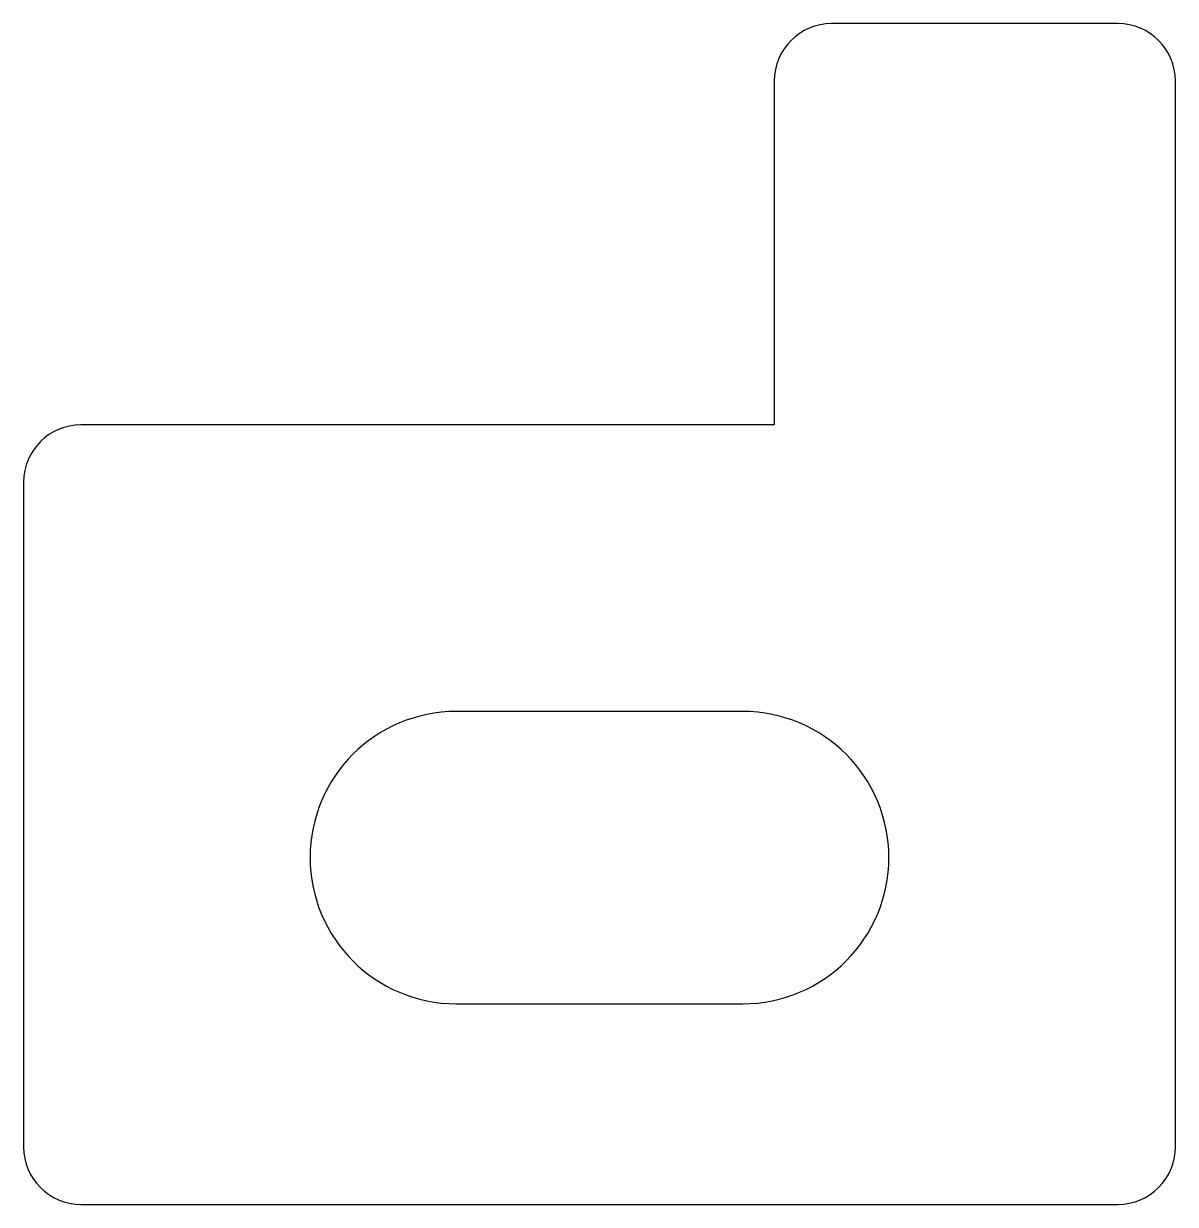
# Model space of a CAD drawing. Header units: millimetres. Extents: x -7.6 to 12.6, y -6 to 14.6.
import ezdxf

# ---------------------------------------------------------------- set-up
doc = ezdxf.new("R2010")
doc.units = ezdxf.units.MM

msp = doc.modelspace()

# ---------------------------------------------------------------- linework, layer by layer
at = {"color": 7, "linetype": 'Continuous', "lineweight": 25}
for p, q in [((11.55, 14.55), (6.55, 14.55)), ((5.55, 13.55), (5.55, 7.55)), ((12.55, -5.05), (12.55, 13.55)), ((5.55, 7.55), (-6.55, 7.55)), ((-7.55, 6.55), (-7.55, -5.05)), ((5, 2.55), (0, 2.55)), ((0, -2.55), (5, -2.55)), ((-6.55, -6.05), (11.55, -6.05))]:
    msp.add_line(p, q, dxfattribs=at)
for centre, radius, start, end in [((6.55, 13.55), 1, 90, 180), ((11.55, 13.55), 1, 0, 90), ((-6.55, 6.55), 1, 90, 180), ((0, 0), 2.55, 90, 270), ((5, 0), 2.55, 270, 90), ((-6.55, -5.05), 1, 180, 270), ((11.55, -5.05), 1, 270, 0)]:
    msp.add_arc(centre, radius, start, end, dxfattribs=at)

doc.saveas('drawing.dxf')
